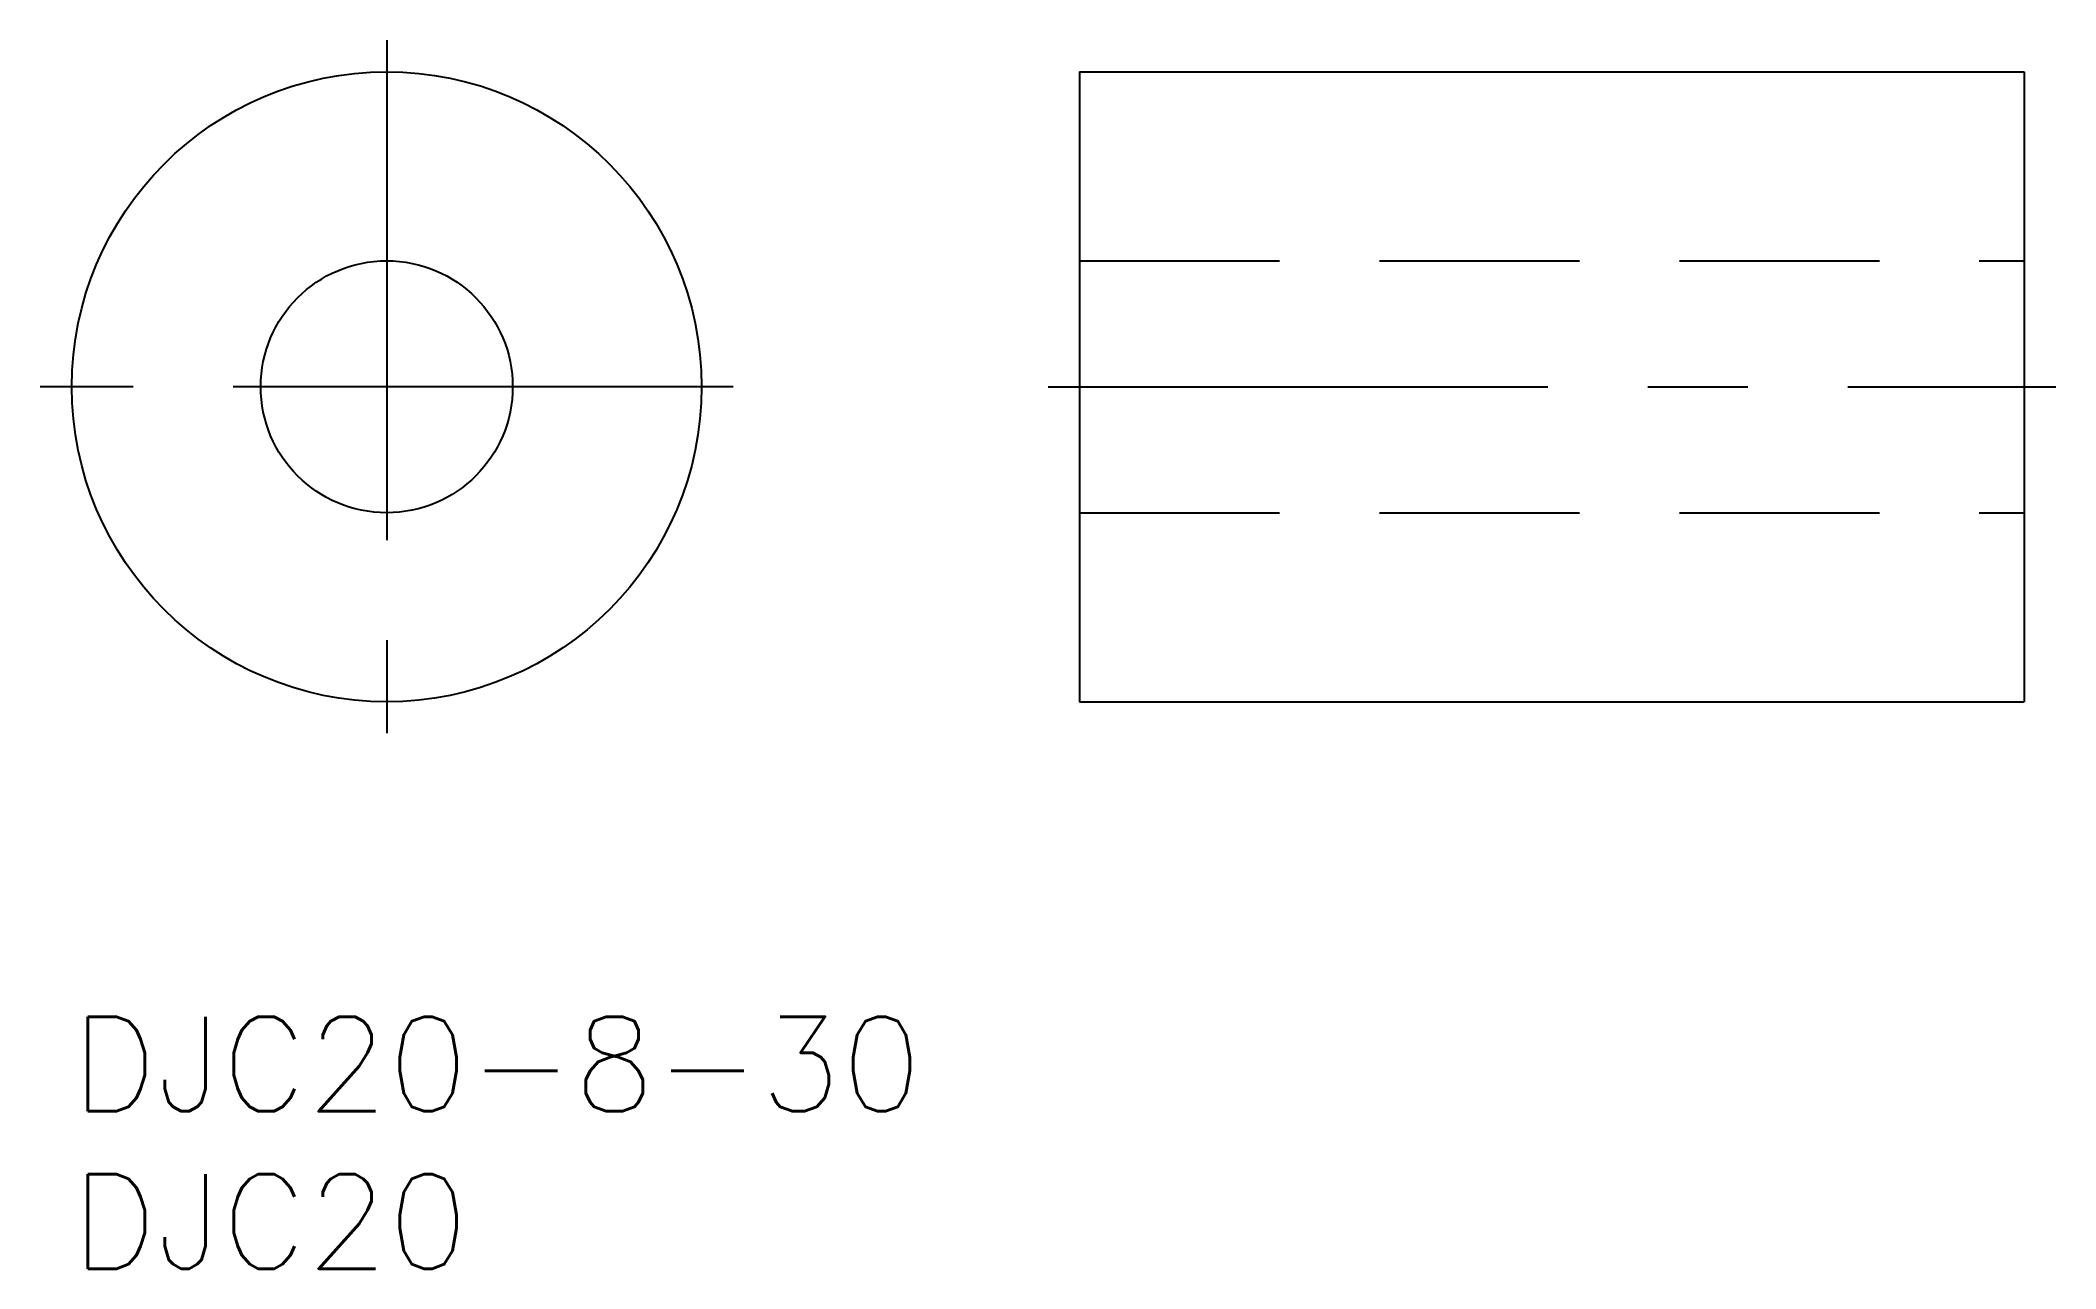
# Model space of a CAD drawing. Extents: x -1 to 63, y -8 to 31.
import ezdxf

# ---------------------------------------------------------------- set-up
doc = ezdxf.new("R2010")
doc.units = 0
doc.header["$LTSCALE"] = 0.5
doc.linetypes.add('CENTER', pattern=[50.8, 31.75, -6.35, 6.35, -6.35])
doc.linetypes.add('DASHED', pattern=[19.05, 12.7, -6.35])
for name, color, linetype in [('MSM_CENTER', 1, 'CENTER'), ('MSM_CONTINUOUS', 7, 'CONTINUOUS'), ('MSM_DASHED', 4, 'DASHED'), ('MSM_PART_NUMBER', 7, 'CONTINUOUS')]:
    doc.layers.add(name, color=color, linetype=linetype)
doc.styles.get("Standard").update_dxf_attribs({"font": 'txt.shx', "height": 1, "bigfont": 'bigfont.shx'})

# ---------------------------------------------------------------- blocks, each defined once
blk = doc.blocks.new('*U7')
at = {"layer": 'MSM_PART_NUMBER'}
blk.add_text('DJC20-8-30', height=3, dxfattribs=at).set_placement((0, -3))
blk = doc.blocks.new('*U8')
at = {"layer": 'MSM_PART_NUMBER'}
blk.add_text('DJC20', height=3, dxfattribs=at).set_placement((0, -8))

msp = doc.modelspace()

# ---------------------------------------------------------------- linework, layer by layer
at = {"layer": 'MSM_CENTER'}
for p, q in [((10, 31), (10, 9)), ((21, 20), (-1, 20)), ((31, 20), (63, 20))]:
    msp.add_line(p, q, dxfattribs=at)
at = {"layer": 'MSM_CONTINUOUS'}
for p, q in [((32, 30), (32, 10)), ((32, 30), (62, 30)), ((62, 30), (62, 10)), ((32, 10), (62, 10))]:
    msp.add_line(p, q, dxfattribs=at)
for radius in [10, 4]:
    msp.add_circle((10, 20), radius, dxfattribs=at)
at = {"layer": 'MSM_DASHED'}
for p, q in [((32, 24), (62, 24)), ((32, 16), (62, 16))]:
    msp.add_line(p, q, dxfattribs=at)

# ---------------------------------------------------------------- block references
at = {"layer": 'MSM_CONTINUOUS'}
for name in ['*U7', '*U8']:
    msp.add_blockref(name, (0, 0), dxfattribs=at)

doc.saveas('drawing.dxf')
